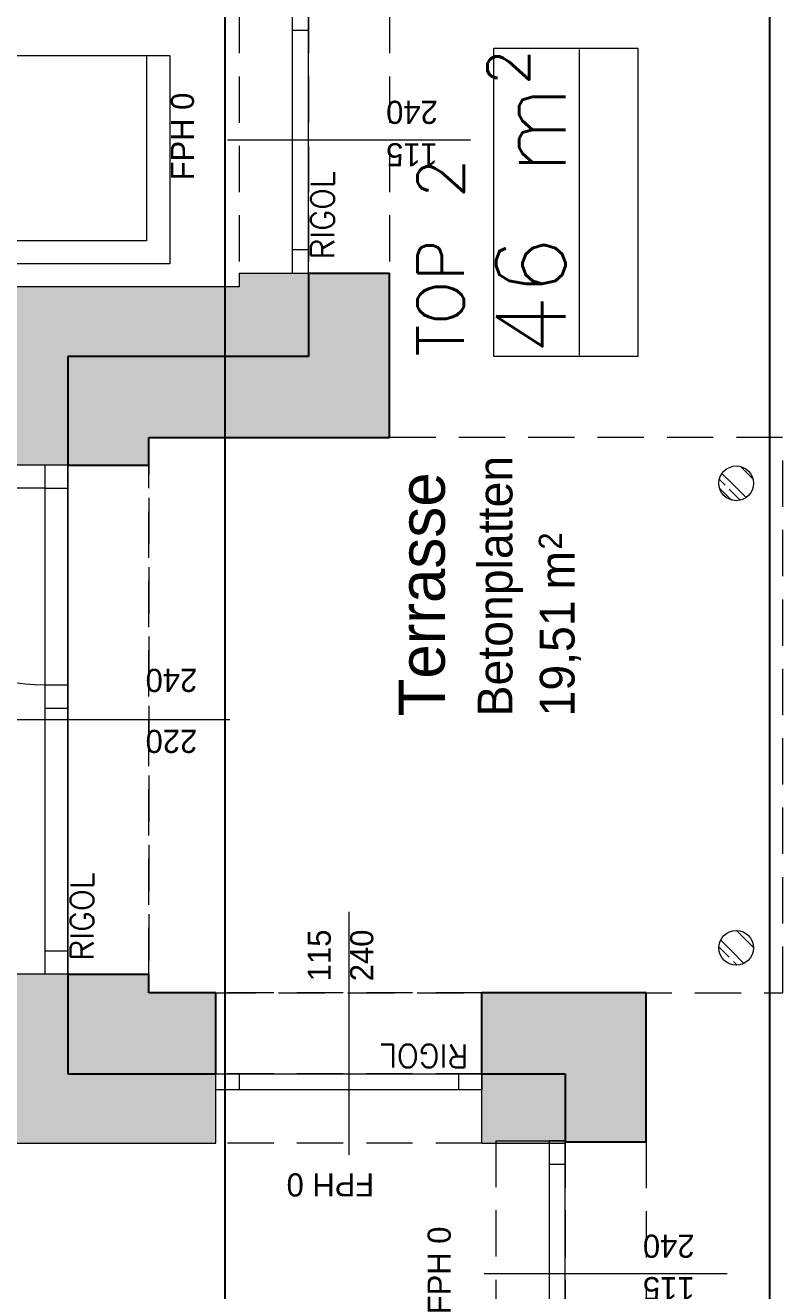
# Model space of a CAD drawing. Header units: metres. Extents: x -223175 to -223082, y -66 to 73.
# Drawn here: x -223154.95 to -223151.67, y -45.53 to -40.06 of the extents above; entities that cross this region are included whole.
import ezdxf
from ezdxf.enums import TextEntityAlignment as Align

# ---------------------------------------------------------------- set-up
doc = ezdxf.new("R2010")
doc.units = ezdxf.units.M
doc.header["$MEASUREMENT"] = 0
doc.set_wipeout_variables(frame=1)
doc.linetypes.add('HIDDEN', pattern=[0.3, 0.2, -0.1])
doc.linetypes.add('Strichlinie mittel', pattern=[0.3, 0.2, -0.1])
for name, color, linetype in [('cs-balkone-terrassen.cs', 7, 'Continuous'), ('cs-bestand wand.cs', 7, 'Continuous'), ('cs-einrichtung allg.cs', 7, 'Continuous'), ('cs-neu daemmung.cs', 7, 'Continuous'), ('cs-raumstempel.cs', 7, 'Continuous'), ('cs-text allg.cs', 7, 'Continuous'), ('cs-top m2.cs', 7, 'Continuous'), ('cs-top nr.cs', 7, 'Continuous'), ('cs-wand tr.cs', 7, 'Continuous')]:
    doc.layers.add(name, color=color, linetype=linetype)
pattern_1 = [(45, (-14400.36844, 223131.11581), (-0.0919239, 0.0919239), [0.13, 0]), (45, (-14400.40981, 223131.11122), (-0.0919239, 0.0919239), [0.065, -0.026]), (45, (-14400.45117, 223131.10662), (-0.0919239, 0.0919239), [0.13, 0])]

# ---------------------------------------------------------------- blocks, each defined once
blk = doc.blocks.new('Terrasse_21_135', base_point=(-14439.2005, 223152.6744))
at = {"layer": 'cs-raumstempel.cs', "color": 7, "lineweight": 13}
for tag, height, p in [('ROOM_NAME', 0.2, (-14439.7973, 223153.0077)), ('stFloorCovering', 0.15, (-14439.7973, 223152.6656)), ('ROOM_AREA', 0.15, (-14439.7973, 223152.3971)), ('DUMMY_875', 0.15, (-14439.3044, 223152.3971)), ('DUMMY_876', 0.1, (-14439.0762, 223152.4016))]:
    blk.add_attdef(tag, text='', height=height, dxfattribs=at).set_placement(p, align=Align.TOP_LEFT)
blk = doc.blocks.new('Wand_133', base_point=(-14437.9413, 223154.4371))
at = {"layer": 'cs-bestand wand.cs', "linetype": 'Continuous', "lineweight": 0, "true_color": 0x8b8b8b}
blk.add_hatch(color=252, dxfattribs=at).paths.add_polyline_path([(-14437.9413, 223154.4371), (-14437.9413, 223159.4971), (-14438.1913, 223159.7471), (-14438.1913, 223154.6871)])
at = {"layer": 'cs-bestand wand.cs', "color": 7, "linetype": 'Continuous', "lineweight": 20, "flags": 128}
for points in [[(-14438.1913, 223159.7471), (-14438.1913, 223159.2205)], [(-14437.9413, 223159.0971), (-14437.9413, 223159.4971)], [(-14438.1913, 223159.1205), (-14438.1913, 223157.2971)], [(-14437.9413, 223154.4371), (-14437.9413, 223158.9971)], [(-14438.1913, 223157.1971), (-14438.1913, 223156.7971)], [(-14438.1913, 223156.6971), (-14438.1913, 223154.6871)]]:
    blk.add_lwpolyline(points, dxfattribs=at)
blk = doc.blocks.new('1-Flügelfenster 21_6')
at = {"layer": 'cs-bestand wand.cs', "color": 7, "linetype": 'Strichlinie mittel', "lineweight": 13}
for p, q in [((-0.575, 0.23), (0.575, 0.23)), ((-0.575, -0.07), (0.575, -0.07))]:
    blk.add_line(p, q, dxfattribs=at)
at = {"layer": 'cs-bestand wand.cs', "color": 7, "linetype": 'Continuous', "lineweight": 13}
for p, q in [((-0.575, 0.23), (-0.575, 0)), ((0.575, 0.23), (0.575, 0)), ((-0.575, 0), (-0.475, 0)), ((-0.575, -0.07), (-0.575, 0)), ((-0.575, 0), (-0.575, -0.07)), ((-0.575, 0), (-0.575, -0.07)), ((-0.475, 0), (-0.475, -0.07)), ((-0.475, 0), (0.475, 0)), ((0.475, -0.07), (0.475, 0)), ((0.475, 0), (0.575, 0)), ((0.575, 0), (0.575, -0.07)), ((0.575, 0), (0.575, -0.07)), ((0.575, 0), (0.575, -0.07)), ((-0.475, -0.07), (-0.575, -0.07)), ((0.475, -0.07), (-0.475, -0.07)), ((0.575, -0.07), (0.475, -0.07))]:
    blk.add_line(p, q, dxfattribs=at)
blk = doc.blocks.new('F Marker 21_2')
at = {"layer": 'cs-bestand wand.cs', "color": 7, "linetype": 'Continuous', "lineweight": 13}
blk.add_line((0, -1), (0, 0.05), dxfattribs=at)
at = {"layer": 'cs-bestand wand.cs', "color": 7, "lineweight": 13}
for tag, rotation, p in [('AC_SillPrefix_FPH', 180, (0.1743, 0.3051)), ('DUMMY_272', 270, (-0.2, -0.6349)), ('AC_WIDO_ID', 270, (-0.0164, -0.6349))]:
    blk.add_attdef(tag, text='', height=0.1, rotation=rotation, dxfattribs=at).set_placement(p, align=Align.BOTTOM_LEFT)
blk = doc.blocks.new('Wand_135', base_point=(-14446.4313, 223152.2871))
at = {"layer": 'cs-bestand wand.cs', "linetype": 'Continuous', "lineweight": 0, "true_color": 0x8b8b8b}
for points in [[(-14446.4313, 223152.5871), (-14446.4313, 223152.2871), (-14442.7813, 223152.2871), (-14442.7813, 223152.5871)], [(-14441.3413, 223152.2871), (-14441.6313, 223152.5771), (-14441.6313, 223152.2871)]]:
    blk.add_hatch(color=252, dxfattribs=at).paths.add_polyline_path(points)
at = {"layer": 'cs-bestand wand.cs', "color": 7, "linetype": 'Continuous', "lineweight": 20}
for p, q in [((-14442.7813, 223152.5871), (-14442.7813, 223152.3571)), ((-14441.6313, 223152.5871), (-14441.6313, 223152.3571)), ((-14442.7813, 223152.3571), (-14442.7813, 223152.2871)), ((-14441.6313, 223152.3571), (-14441.6313, 223152.2871))]:
    blk.add_line(p, q, dxfattribs=at)
at = {"layer": 'cs-bestand wand.cs', "color": 7, "linetype": 'Continuous', "lineweight": 20, "flags": 128}
for points in [[(-14446.4313, 223152.5871), (-14446.4313, 223152.2871)], [(-14442.7813, 223152.5871), (-14446.1313, 223152.5871)], [(-14446.4313, 223152.2871), (-14442.7813, 223152.2871)], [(-14441.6313, 223152.2871), (-14441.3413, 223152.2871)]]:
    blk.add_lwpolyline(points, dxfattribs=at)
at = {"layer": 'cs-bestand wand.cs', "color": 7, "linetype": 'Continuous', "lineweight": 13}
ref = blk.add_blockref('F Marker 21_2', (-14442.2063, 223152.5871), dxfattribs=at)
ref.add_attrib('AC_SillPrefix_FPH', 'FPH 0', dxfattribs={"color": 7, "lineweight": 13, "height": 0.1, "rotation": 360}).set_placement((-14442.3805, 223152.7522), align=Align.BOTTOM_LEFT)
ref.add_attrib('AC_WIDO_ID', '115', dxfattribs={"color": 7, "lineweight": 13, "height": 0.1, "rotation": 90}).set_placement((-14442.1899, 223151.7283), align=Align.BOTTOM_LEFT)
ref.add_attrib('DUMMY_272', '240', dxfattribs={"color": 7, "lineweight": 13, "height": 0.1, "rotation": 90}).set_placement((-14442.0063, 223151.7283), align=Align.BOTTOM_LEFT)
at = {"layer": 'cs-bestand wand.cs', "color": 7, "linetype": 'Continuous', "lineweight": 13, "xscale": -1}
blk.add_blockref('1-Flügelfenster 21_6', (-14442.2063, 223152.3571), dxfattribs=at)
blk = doc.blocks.new('Wand_138', base_point=(-14438.2413, 223153.3971))
at = {"layer": 'cs-bestand wand.cs', "linetype": 'Continuous', "lineweight": 0, "true_color": 0x8b8b8b}
for points in [[(-14437.9413, 223153.6971), (-14438.2413, 223153.3971), (-14437.8813, 223153.3971), (-14437.8813, 223153.6971)], [(-14434.8813, 223153.6971), (-14436.7313, 223153.6971), (-14436.7313, 223153.3971), (-14434.8813, 223153.3971)], [(-14433.4313, 223153.3971), (-14433.7313, 223153.6971), (-14433.7313, 223153.3971)]]:
    blk.add_hatch(color=252, dxfattribs=at).paths.add_polyline_path(points)
at = {"layer": 'cs-bestand wand.cs', "color": 7, "linetype": 'Continuous', "lineweight": 20}
for p, q in [((-14437.8813, 223153.6971), (-14437.8813, 223153.4671)), ((-14436.7313, 223153.6971), (-14436.7313, 223153.4671)), ((-14434.8813, 223153.6971), (-14434.8813, 223153.4671)), ((-14433.7313, 223153.6971), (-14433.7313, 223153.4671)), ((-14437.8813, 223153.4671), (-14437.8813, 223153.3971)), ((-14436.7313, 223153.4671), (-14436.7313, 223153.3971)), ((-14434.8813, 223153.4671), (-14434.8813, 223153.3971)), ((-14433.7313, 223153.4671), (-14433.7313, 223153.3971))]:
    blk.add_line(p, q, dxfattribs=at)
at = {"layer": 'cs-bestand wand.cs', "color": 7, "linetype": 'Continuous', "lineweight": 20, "flags": 128}
for points in [[(-14437.8813, 223153.6971), (-14437.9413, 223153.6971)], [(-14434.8813, 223153.6971), (-14436.7313, 223153.6971)], [(-14438.2413, 223153.3971), (-14437.8813, 223153.3971)], [(-14436.7313, 223153.3971), (-14434.8813, 223153.3971)], [(-14433.7313, 223153.3971), (-14433.4313, 223153.3971)]]:
    blk.add_lwpolyline(points, dxfattribs=at)
at = {"layer": 'cs-bestand wand.cs', "color": 7, "linetype": 'Continuous', "lineweight": 13}
ref = blk.add_blockref('F Marker 21_2', (-14437.3063, 223153.6971), dxfattribs=at)
ref.add_attrib('AC_SillPrefix_FPH', 'FPH 0', dxfattribs={"color": 7, "lineweight": 13, "height": 0.1, "rotation": 360}).set_placement((-14437.4805, 223153.8622), align=Align.BOTTOM_LEFT)
ref.add_attrib('AC_WIDO_ID', '115', dxfattribs={"color": 7, "lineweight": 13, "height": 0.1, "rotation": 90}).set_placement((-14437.2899, 223152.8383), align=Align.BOTTOM_LEFT)
ref.add_attrib('DUMMY_272', '240', dxfattribs={"color": 7, "lineweight": 13, "height": 0.1, "rotation": 90}).set_placement((-14437.1063, 223152.8383), align=Align.BOTTOM_LEFT)
ref = blk.add_blockref('F Marker 21_2', (-14434.3063, 223153.6971), dxfattribs=at)
ref.add_attrib('AC_SillPrefix_FPH', 'FPH 0', dxfattribs={"color": 7, "lineweight": 13, "height": 0.1, "rotation": 360}).set_placement((-14434.4805, 223153.8622), align=Align.BOTTOM_LEFT)
ref.add_attrib('AC_WIDO_ID', '115', dxfattribs={"color": 7, "lineweight": 13, "height": 0.1, "rotation": 90}).set_placement((-14434.2899, 223152.8383), align=Align.BOTTOM_LEFT)
ref.add_attrib('DUMMY_272', '240', dxfattribs={"color": 7, "lineweight": 13, "height": 0.1, "rotation": 90}).set_placement((-14434.1063, 223152.8383), align=Align.BOTTOM_LEFT)
at = {"layer": 'cs-bestand wand.cs', "color": 7, "linetype": 'Continuous', "lineweight": 13, "xscale": -1}
for p in [(-14437.3063, 223153.4671), (-14434.3063, 223153.4671)]:
    blk.add_blockref('1-Flügelfenster 21_6', p, dxfattribs=at)
blk = doc.blocks.new('Wand_139', base_point=(-14438.2413, 223153.3971))
at = {"layer": 'cs-bestand wand.cs', "linetype": 'Continuous', "lineweight": 0, "true_color": 0x8b8b8b}
blk.add_hatch(color=252, dxfattribs=at).paths.add_polyline_path([(-14437.9413, 223153.6971), (-14437.9413, 223154.4371), (-14438.2413, 223154.4371), (-14438.2413, 223153.3971)])
at = {"layer": 'cs-bestand wand.cs', "color": 7, "linetype": 'Continuous', "lineweight": 20, "flags": 128}
for points in [[(-14438.2413, 223154.4371), (-14438.2413, 223153.3971)], [(-14437.9413, 223153.6971), (-14437.9413, 223154.4371)]]:
    blk.add_lwpolyline(points, dxfattribs=at)
blk = doc.blocks.new('F Marker 21')
at = {"layer": 'cs-bestand wand.cs', "color": 7, "linetype": 'Continuous', "lineweight": 13}
blk.add_line((0, 0.7), (0, -0.35), dxfattribs=at)
at = {"layer": 'cs-bestand wand.cs', "color": 7, "lineweight": 13}
for tag, p in [('DUMMY_273', (-0.2, 0.6889)), ('DUMMY_272', (-0.0164, 0.6143))]:
    blk.add_attdef(tag, text='', height=0.1, rotation=270, dxfattribs=at).set_placement(p, align=Align.BOTTOM_LEFT)
blk.add_attdef('AC_MarkerText_4', text='', height=0.1, dxfattribs=at).set_placement((-0.2116, -0.4749), align=Align.BOTTOM_LEFT)
blk = doc.blocks.new('Wand_140', base_point=(-14441.3413, 223154.4371))
at = {"layer": 'cs-bestand wand.cs', "linetype": 'Continuous', "lineweight": 0, "true_color": 0x8b8b8b}
for points in [[(-14441.6413, 223153.7971), (-14441.3413, 223153.7971), (-14441.3413, 223154.4371), (-14441.6413, 223154.6871)], [(-14441.6413, 223152.6471), (-14441.6413, 223152.2871), (-14441.3413, 223152.2871), (-14441.3413, 223152.6471)]]:
    blk.add_hatch(color=252, dxfattribs=at).paths.add_polyline_path(points)
at = {"layer": 'cs-bestand wand.cs', "color": 7, "linetype": 'Continuous', "lineweight": 20}
for p, q in [((-14441.6413, 223153.7971), (-14441.4113, 223153.7971)), ((-14441.4113, 223153.7971), (-14441.3413, 223153.7971)), ((-14441.6413, 223152.6471), (-14441.4113, 223152.6471)), ((-14441.4113, 223152.6471), (-14441.3413, 223152.6471))]:
    blk.add_line(p, q, dxfattribs=at)
at = {"layer": 'cs-bestand wand.cs', "color": 7, "linetype": 'Continuous', "lineweight": 20, "flags": 128}
for points in [[(-14441.6413, 223154.6871), (-14441.6413, 223153.7971)], [(-14441.3413, 223153.7971), (-14441.3413, 223154.4371)], [(-14441.6413, 223152.6471), (-14441.6413, 223152.2871)], [(-14441.3413, 223152.2871), (-14441.3413, 223152.6471)], [(-14441.6413, 223152.2871), (-14441.3413, 223152.2871)]]:
    blk.add_lwpolyline(points, dxfattribs=at)
at = {"layer": 'cs-bestand wand.cs', "color": 7, "linetype": 'Continuous', "lineweight": 13, "rotation": 90}
blk.add_blockref('1-Flügelfenster 21_6', (-14441.4113, 223153.2221), dxfattribs=at)
at = {"layer": 'cs-bestand wand.cs', "color": 7, "linetype": 'Continuous', "lineweight": 13}
ref = blk.add_blockref('F Marker 21', (-14441.3413, 223153.2221), dxfattribs=dict(at, rotation=270))
ref.add_attrib('AC_SillPrefix_FPH', 'FPH 0', dxfattribs={"color": 7, "lineweight": 13, "height": 0.1, "rotation": 90}).set_placement((-14441.7413, 223153.1129), align=Align.BOTTOM_LEFT)
ref.add_attrib('AC_WIDO_ID', '115', dxfattribs={"color": 7, "lineweight": 13, "height": 0.1, "rotation": 360}).set_placement((-14440.9413, 223153.2708), align=Align.BOTTOM_LEFT)
ref.add_attrib('DUMMY_272', '240', dxfattribs={"color": 7, "lineweight": 13, "height": 0.1, "rotation": 360}).set_placement((-14440.9413, 223153.0871), align=Align.BOTTOM_LEFT)
blk = doc.blocks.new('Fensteröffnung 21_10')
at = {"layer": 'cs-neu daemmung.cs', "color": 7, "linetype": 'Strichlinie mittel', "lineweight": 13}
for p, q in [((-0.575, 0.28), (0.575, 0.28)), ((-0.575, -0.07), (0.575, -0.07))]:
    blk.add_line(p, q, dxfattribs=at)
at = {"layer": 'cs-neu daemmung.cs', "color": 7, "linetype": 'Continuous', "lineweight": 13}
for p, q in [((-0.575, 0), (-0.575, 0.28)), ((0.575, 0), (0.575, 0.28)), ((-0.575, -0.07), (-0.575, 0)), ((0.575, -0.07), (0.575, 0))]:
    blk.add_line(p, q, dxfattribs=at)
blk = doc.blocks.new('Wand_198', base_point=(-14433.0813, 223153.3971))
at = {"layer": 'cs-neu daemmung.cs', "linetype": 'Continuous', "lineweight": 0, "true_color": 0xe4d7be}
blk.add_hatch(color=254, dxfattribs=at).paths.add_polyline_path([(-14438.2413, 223153.3971), (-14438.5913, 223153.0471), (-14437.8813, 223153.0471), (-14437.8813, 223153.3971)])
at = {"layer": 'cs-neu daemmung.cs', "color": 1, "linetype": 'Continuous', "lineweight": 25}
for p, q in [((-14437.8813, 223153.3971), (-14437.8813, 223153.3271)), ((-14437.8813, 223153.3271), (-14437.8813, 223153.0471))]:
    blk.add_line(p, q, dxfattribs=at)
at = {"layer": 'cs-neu daemmung.cs', "color": 1, "linetype": 'Continuous', "lineweight": 25, "flags": 128}
for points in [[(-14437.8813, 223153.3971), (-14438.2413, 223153.3971)], [(-14438.5913, 223153.0471), (-14437.8813, 223153.0471)]]:
    blk.add_lwpolyline(points, dxfattribs=at)
at = {"layer": 'cs-neu daemmung.cs', "color": 7, "linetype": 'Strichlinie mittel', "lineweight": 13, "rotation": 180}
blk.add_blockref('Fensteröffnung 21_10', (-14437.3063, 223153.3271), dxfattribs=at)
blk = doc.blocks.new('Wand_199', base_point=(-14438.5913, 223153.3971))
at = {"layer": 'cs-neu daemmung.cs', "linetype": 'Continuous', "lineweight": 0, "true_color": 0xe4d7be}
blk.add_hatch(color=254, dxfattribs=at).paths.add_polyline_path([(-14438.2413, 223153.3971), (-14438.2413, 223154.4371), (-14438.5913, 223154.0871), (-14438.5913, 223153.0471)])
at = {"layer": 'cs-neu daemmung.cs', "color": 1, "linetype": 'Continuous', "lineweight": 25, "flags": 128}
for points in [[(-14438.2413, 223153.3971), (-14438.2413, 223154.4371)], [(-14438.5913, 223154.0871), (-14438.5913, 223153.0471)]]:
    blk.add_lwpolyline(points, dxfattribs=at)
blk = doc.blocks.new('Fensteröffnung 21_2')
at = {"layer": 'cs-neu daemmung.cs', "color": 7, "linetype": 'Strichlinie mittel', "lineweight": 13}
for p, q in [((-0.575, 0.28), (0.575, 0.28)), ((-0.575, 0), (-0.575, 0.28)), ((0.575, 0), (0.575, 0.28)), ((-0.575, -0.07), (-0.575, 0)), ((0.575, -0.07), (0.575, 0)), ((-0.575, -0.07), (0.575, -0.07))]:
    blk.add_line(p, q, dxfattribs=at)
blk = doc.blocks.new('Wand_200', base_point=(-14440.9913, 223152.2871))
at = {"layer": 'cs-neu daemmung.cs', "linetype": 'Continuous', "lineweight": 0, "true_color": 0xe4d7be}
for points in [[(-14441.3413, 223153.7971), (-14440.9913, 223153.7971), (-14440.9913, 223154.0871), (-14441.3413, 223154.4371)], [(-14441.3413, 223152.2871), (-14440.9913, 223151.9371), (-14440.9913, 223152.6471), (-14441.3413, 223152.6471)]]:
    blk.add_hatch(color=254, dxfattribs=at).paths.add_polyline_path(points)
at = {"layer": 'cs-neu daemmung.cs', "color": 1, "linetype": 'Continuous', "lineweight": 25}
for p, q in [((-14441.3413, 223153.7971), (-14441.2713, 223153.7971)), ((-14441.2713, 223153.7971), (-14440.9913, 223153.7971)), ((-14441.3413, 223152.6471), (-14441.2713, 223152.6471)), ((-14441.2713, 223152.6471), (-14440.9913, 223152.6471))]:
    blk.add_line(p, q, dxfattribs=at)
at = {"layer": 'cs-neu daemmung.cs', "color": 1, "linetype": 'Continuous', "lineweight": 25, "flags": 128}
for points in [[(-14441.3413, 223154.4371), (-14441.3413, 223153.7971)], [(-14440.9913, 223153.7971), (-14440.9913, 223154.0871)], [(-14441.3413, 223152.6471), (-14441.3413, 223152.2871)], [(-14440.9913, 223151.9371), (-14440.9913, 223152.6471)]]:
    blk.add_lwpolyline(points, dxfattribs=at)
at = {"layer": 'cs-neu daemmung.cs', "color": 7, "linetype": 'Strichlinie mittel', "lineweight": 13, "xscale": -1, "rotation": 270}
blk.add_blockref('Fensteröffnung 21_2', (-14441.2713, 223153.2221), dxfattribs=at)
blk = doc.blocks.new('Wand_201', base_point=(-14440.9913, 223152.2871))
at = {"layer": 'cs-neu daemmung.cs', "linetype": 'Continuous', "lineweight": 0, "true_color": 0xe4d7be}
blk.add_hatch(color=254, dxfattribs=at).paths.add_polyline_path([(-14441.6349, 223151.9371), (-14440.9913, 223151.9371), (-14441.3413, 223152.2871), (-14441.6349, 223152.2871)])
at = {"layer": 'cs-neu daemmung.cs', "color": 1, "linetype": 'Continuous', "lineweight": 25}
for p, q in [((-14441.6349, 223152.2871), (-14441.6349, 223152.2171)), ((-14441.6349, 223152.2171), (-14441.6349, 223151.9371))]:
    blk.add_line(p, q, dxfattribs=at)
at = {"layer": 'cs-neu daemmung.cs', "color": 1, "linetype": 'Continuous', "lineweight": 25, "flags": 128}
for points in [[(-14441.3413, 223152.2871), (-14441.6349, 223152.2871)], [(-14441.6349, 223151.9371), (-14440.9913, 223151.9371)]]:
    blk.add_lwpolyline(points, dxfattribs=at)
at = {"layer": 'cs-neu daemmung.cs', "color": 7, "linetype": 'Strichlinie mittel', "lineweight": 13, "rotation": 180}
blk.add_blockref('Fensteröffnung 21_2', (-14442.2099, 223152.2171), dxfattribs=at)
blk = doc.blocks.new('Stütze_21', base_point=(-14438.7896, 223151.5479))
at = {"layer": 'cs-wand tr.cs', "linetype": 'Continuous', "lineweight": 20, "true_color": 0x320000}
h = blk.add_hatch(dxfattribs=at)
h.set_pattern_fill('STAHL_SM1', color=18, style=0, pattern_type=2)
h.set_pattern_definition(pattern_1)
h.paths.add_polyline_path([(-14438.8646, 223151.5479, 0.414214), (-14438.7896, 223151.4729, 0.414214), (-14438.7146, 223151.5479, 0.414214), (-14438.7896, 223151.6229, 0.414214)])
at = {"layer": 'cs-wand tr.cs', "color": 250, "linetype": 'Continuous', "lineweight": 20}
blk.add_circle((-14438.7896, 223151.5479), 0.075, dxfattribs=at)
blk = doc.blocks.new('Stütze_26', base_point=(-14440.7973, 223151.5479))
at = {"layer": 'cs-wand tr.cs', "linetype": 'Continuous', "lineweight": 20, "true_color": 0x320000}
h = blk.add_hatch(dxfattribs=at)
h.set_pattern_fill('STAHL_SM1', color=18, style=0, pattern_type=2)
h.set_pattern_definition(pattern_1)
h.paths.add_polyline_path([(-14440.8723, 223151.5479, 0.414214), (-14440.7973, 223151.4729, 0.414214), (-14440.7223, 223151.5479, 0.414214), (-14440.7973, 223151.6229, 0.414214)])
at = {"layer": 'cs-wand tr.cs', "color": 250, "linetype": 'Continuous', "lineweight": 20}
blk.add_circle((-14440.7973, 223151.5479), 0.075, dxfattribs=at)
blk = doc.blocks.new('sn-aa_sofa_3')
at = {"layer": 'cs-einrichtung allg.cs', "color": 251, "linetype": 'Continuous', "lineweight": 0, "true_color": 0x494949}
for p, q in [((2.15, 0.9), (0, 0.9)), ((0, 0.9), (0, 0)), ((2.15, 0), (2.15, 0.9)), ((2.05, 0.8), (0.1, 0.8)), ((0.1, 0.8), (0.1, 0)), ((0.75, 0.8), (0.75, 0)), ((1.4, 0.8), (1.4, 0)), ((2.05, 0), (2.05, 0.8)), ((0, 0), (2.15, 0))]:
    blk.add_line(p, q, dxfattribs=at)
blk = doc.blocks.new('Fensteröffnung 21_26')
at = {"layer": 'cs-neu daemmung.cs', "color": 7, "linetype": 'Strichlinie mittel', "lineweight": 13}
for p, q in [((-1.1, 0.28), (1.1, 0.28)), ((-1.1, -0.07), (1.1, -0.07))]:
    blk.add_line(p, q, dxfattribs=at)
at = {"layer": 'cs-neu daemmung.cs', "color": 7, "linetype": 'Continuous', "lineweight": 13}
for p, q in [((-1.1, 0), (-1.1, 0.28)), ((1.1, 0), (1.1, 0.28)), ((-1.1, -0.07), (-1.1, 0)), ((1.1, -0.07), (1.1, 0))]:
    blk.add_line(p, q, dxfattribs=at)
blk = doc.blocks.new('Wand_743', base_point=(-14438.5913, 223154.0871))
at = {"layer": 'cs-neu daemmung.cs', "linetype": 'Continuous', "lineweight": 0, "true_color": 0xe4d7be}
for points in [[(-14440.9113, 223154.4371), (-14441.3413, 223154.4371), (-14440.9913, 223154.0871), (-14440.9113, 223154.0871)], [(-14438.7113, 223154.0871), (-14438.5913, 223154.0871), (-14438.2413, 223154.4371), (-14438.7113, 223154.4371)]]:
    blk.add_hatch(color=254, dxfattribs=at).paths.add_polyline_path(points)
at = {"layer": 'cs-neu daemmung.cs', "color": 1, "linetype": 'Continuous', "lineweight": 25}
for p, q in [((-14440.9113, 223154.4371), (-14440.9113, 223154.3671)), ((-14438.7113, 223154.4371), (-14438.7113, 223154.3671)), ((-14440.9113, 223154.3671), (-14440.9113, 223154.0871)), ((-14438.7113, 223154.3671), (-14438.7113, 223154.0871))]:
    blk.add_line(p, q, dxfattribs=at)
at = {"layer": 'cs-neu daemmung.cs', "color": 1, "linetype": 'Continuous', "lineweight": 25, "flags": 128}
for points in [[(-14440.9113, 223154.4371), (-14441.3413, 223154.4371)], [(-14438.2413, 223154.4371), (-14438.7113, 223154.4371)], [(-14440.9913, 223154.0871), (-14440.9113, 223154.0871)], [(-14438.7113, 223154.0871), (-14438.5913, 223154.0871)]]:
    blk.add_lwpolyline(points, dxfattribs=at)
at = {"layer": 'cs-neu daemmung.cs', "color": 7, "linetype": 'Strichlinie mittel', "lineweight": 13, "xscale": -1, "rotation": 180}
blk.add_blockref('Fensteröffnung 21_26', (-14439.8113, 223154.3671), dxfattribs=at)
blk = doc.blocks.new('2-Flügelfenster 1+1 21_4')
at = {"layer": 'cs-bestand wand.cs', "color": 7, "linetype": 'Continuous', "lineweight": 13}
for p, q in [((-1, 0), (-1, 0.85)), ((-1.1, 0.15), (1.1, 0.15)), ((-1.1, 0), (-1.1, 0.15)), ((1.1, 0), (1.1, 0.15)), ((-1.1, 0), (-1, 0)), ((-1.1, -0.1), (-1.1, 0)), ((-1.1, -0.1), (-1.1, 0)), ((-1, 0), (-1, -0.1)), ((-1, 0), (-0.15, 0)), ((-0.15, -0.1), (-0.15, 0)), ((-0.15, 0), (-0.1, 0)), ((-0.1, 0), (-0.05, 0)), ((-0.05, 0), (1, 0)), ((-0.05, 0), (-0.05, -0.1)), ((1, -0.1), (1, 0)), ((1, 0), (1.1, 0)), ((1.1, -0.1), (1.1, 0)), ((1.1, -0.1), (1.1, 0)), ((-1.1, -0.1), (1.1, -0.1)), ((-1, -0.1), (-1.1, -0.1)), ((-0.15, -0.1), (-1, -0.1)), ((-0.1, -0.1), (-0.15, -0.1)), ((-0.05, -0.1), (-0.1, -0.1)), ((1, -0.1), (-0.05, -0.1)), ((1.1, -0.1), (1, -0.1))]:
    blk.add_line(p, q, dxfattribs=at)
blk.add_arc((-1, 0), 0.85, 0, 90, dxfattribs=at)
blk = doc.blocks.new('F Marker 21_4')
at = {"layer": 'cs-bestand wand.cs', "color": 7, "linetype": 'Continuous', "lineweight": 13}
blk.add_line((0, 0.7), (0, -0.3), dxfattribs=at)
at = {"layer": 'cs-bestand wand.cs', "color": 7, "lineweight": 13}
for tag, rotation, p in [('DUMMY_272', 90, (0.0164, 0.4651)), ('DUMMY_273', 90, (0.2, 0.4651)), ('AC_SillPrefix_FPH', 180, (0.1743, -0.2849))]:
    blk.add_attdef(tag, text='', height=0.1, rotation=rotation, dxfattribs=at).set_placement(p, align=Align.BOTTOM_LEFT)
blk = doc.blocks.new('Wand_835', base_point=(-14437.9413, 223154.4371))
at = {"layer": 'cs-bestand wand.cs', "linetype": 'Continuous', "lineweight": 0, "true_color": 0x8b8b8b}
for points in [[(-14441.6413, 223154.6871), (-14441.3413, 223154.4371), (-14440.9113, 223154.4371), (-14440.9113, 223154.6871)], [(-14438.7113, 223154.4371), (-14437.9413, 223154.4371), (-14438.1913, 223154.6871), (-14438.7113, 223154.6871)]]:
    blk.add_hatch(color=252, dxfattribs=at).paths.add_polyline_path(points)
at = {"layer": 'cs-bestand wand.cs', "color": 7, "linetype": 'Continuous', "lineweight": 20}
for p, q in [((-14440.9113, 223154.5371), (-14440.9113, 223154.6871)), ((-14438.7113, 223154.5371), (-14438.7113, 223154.6871)), ((-14440.9113, 223154.4371), (-14440.9113, 223154.5371)), ((-14438.7113, 223154.4371), (-14438.7113, 223154.5371))]:
    blk.add_line(p, q, dxfattribs=at)
at = {"layer": 'cs-bestand wand.cs', "color": 7, "linetype": 'Continuous', "lineweight": 20, "flags": 128}
for points in [[(-14440.9113, 223154.6871), (-14441.6413, 223154.6871)], [(-14438.1913, 223154.6871), (-14438.7113, 223154.6871)], [(-14441.3413, 223154.4371), (-14440.9113, 223154.4371)], [(-14438.7113, 223154.4371), (-14438.2413, 223154.4371)]]:
    blk.add_lwpolyline(points, dxfattribs=at)
at = {"layer": 'cs-bestand wand.cs', "color": 7, "linetype": 'Continuous', "lineweight": 13, "xscale": -1}
blk.add_blockref('2-Flügelfenster 1+1 21_4', (-14439.8113, 223154.5371), dxfattribs=at)
at = {"layer": 'cs-bestand wand.cs', "color": 7, "linetype": 'Continuous', "lineweight": 13}
ref = blk.add_blockref('F Marker 21_4', (-14439.8113, 223154.4371), dxfattribs=dict(at, rotation=180))
ref.add_attrib('AC_SillPrefix_FPH', 'FPH 0', dxfattribs={"color": 7, "lineweight": 13, "height": 0.1, "rotation": 360}).set_placement((-14439.9855, 223154.8522), align=Align.BOTTOM_LEFT)
ref.add_attrib('DUMMY_272', '220', dxfattribs={"color": 7, "lineweight": 13, "height": 0.1, "rotation": 90}).set_placement((-14439.8249, 223153.8783), align=Align.BOTTOM_LEFT)
ref.add_attrib('DUMMY_273', '240', dxfattribs={"color": 7, "lineweight": 13, "height": 0.1, "rotation": 90}).set_placement((-14439.5613, 223153.8783), align=Align.BOTTOM_LEFT)

msp = doc.modelspace()

# ---------------------------------------------------------------- linework, layer by layer
for p, q in [((-223154.0821, -65.8784), (-223154.0821, 59.1414)), ((-223151.7281, -65.8784), (-223151.7281, 59.1414))]:
    msp.add_line(p, q)
at = {"layer": 'cs-balkone-terrassen.cs', "color": 7, "linetype": 'HIDDEN', "lineweight": 0, "flags": 128}
msp.add_lwpolyline([(-223151.6721, -44.2392), (-223151.6721, -41.8394), (-223154.4121, -41.8394), (-223154.4121, -44.2392)], close=True, dxfattribs=at)

# ---------------------------------------------------------------- block references
at = {"layer": 'cs-bestand wand.cs', "color": 7, "lineweight": 20, "rotation": 90}
for name, p in [('Wand_138', (-223153.7221, -41.4892)), ('Wand_133', (-223154.7621, -41.1892)), ('Wand_835', (-223154.7621, -41.1892)), ('Wand_139', (-223153.7221, -41.4892)), ('Wand_140', (-223154.7621, -44.5892)), ('Wand_135', (-223152.6121, -49.6792))]:
    msp.add_blockref(name, p, dxfattribs=at)
at = {"layer": 'cs-einrichtung allg.cs', "color": 251, "linetype": 'Continuous', "lineweight": 0, "true_color": 0x494949, "xscale": -1, "rotation": 180}
msp.add_blockref('sn-aa_sofa_3', (-223156.4721, -40.1892), dxfattribs=at)
at = {"layer": 'cs-neu daemmung.cs', "color": 1, "lineweight": 25, "rotation": 90}
for name, p in [('Wand_198', (-223153.7221, -36.3292)), ('Wand_199', (-223153.7221, -41.8392)), ('Wand_743', (-223154.4121, -41.8392)), ('Wand_200', (-223152.6121, -44.2392)), ('Wand_201', (-223152.6121, -44.2392))]:
    msp.add_blockref(name, p, dxfattribs=at)
at = {"layer": 'cs-raumstempel.cs', "color": 7, "linetype": 'Continuous', "lineweight": 13, "rotation": 90}
msp.add_blockref('Terrasse_21_135', (-223152.9994, -42.4484), dxfattribs=at).add_auto_attribs({'ROOM_NAME': 'Terrasse', 'ROOM_AREA': '19,51', 'stFloorCovering': 'Betonplatten', 'DUMMY_875': ' m', 'DUMMY_876': '2'})
at = {"layer": 'cs-wand tr.cs', "color": 250, "lineweight": 20, "rotation": 90}
for name, p in [('Stütze_21', (-223151.8729, -42.0376)), ('Stütze_26', (-223151.8729, -44.0452))]:
    msp.add_blockref(name, p, dxfattribs=at)

# ---------------------------------------------------------------- texts
at = {"layer": 'cs-text allg.cs', "color": 7, "linetype": 'Continuous', "lineweight": 0, "char_height": 0.1, "attachment_point": 7}
for insert, rotation in [((-223153.6114, -41.0703), 90), ((-223154.6514, -44.1003), 90), ((-223153.031, -44.4621), 180)]:
    msp.add_mtext('\\A1;{\\pql;\\Ftxt.shx;RIGOL}', dxfattribs=dict(at, insert=insert, rotation=rotation))
at = {"layer": 'cs-top nr.cs', "color": 7, "linetype": 'Continuous', "lineweight": 50, "insert": (-223153.0507, -41.4892), "char_height": 0.2, "attachment_point": 7, "rotation": 90}
msp.add_mtext('\\A1;{\\pql;\\Ftxt.shx;TOP 2}', dxfattribs=at)

# ---------------------------------------------------------------- wipeouts: each hides what was drawn before it
at = {"color": 7, "linetype": 'Continuous', "lineweight": 0, "ltscale": 894475.361138}
msp.add_wipeout([(-223152.9206, -41.4892), (-223152.9206, -40.1569), (-223152.2988, -40.1569), (-223152.2988, -41.4892)], dxfattribs=at).dxf.layer = 'cs-top m2.cs'

# ---------------------------------------------------------------- next in the draw order: linework, layer by layer
at = {"layer": 'cs-top m2.cs', "color": 7, "linetype": 'Continuous', "lineweight": 0, "flags": 128}
msp.add_lwpolyline([(-223152.9206, -41.4892), (-223152.9206, -40.1569), (-223152.2988, -40.1569), (-223152.2988, -41.4892)], close=True, dxfattribs=at)

# ---------------------------------------------------------------- next in the draw order: texts
at = {"layer": 'cs-top m2.cs', "color": 7, "linetype": 'Continuous', "lineweight": 0, "insert": (-223152.9113, -40.8231), "char_height": 0.3, "attachment_point": 2, "rotation": 90}
msp.add_mtext('\\A1;{\\pqc;\\Ftxt.shx;\\L\\L46 m² }', dxfattribs=at)

doc.saveas('drawing.dxf')
